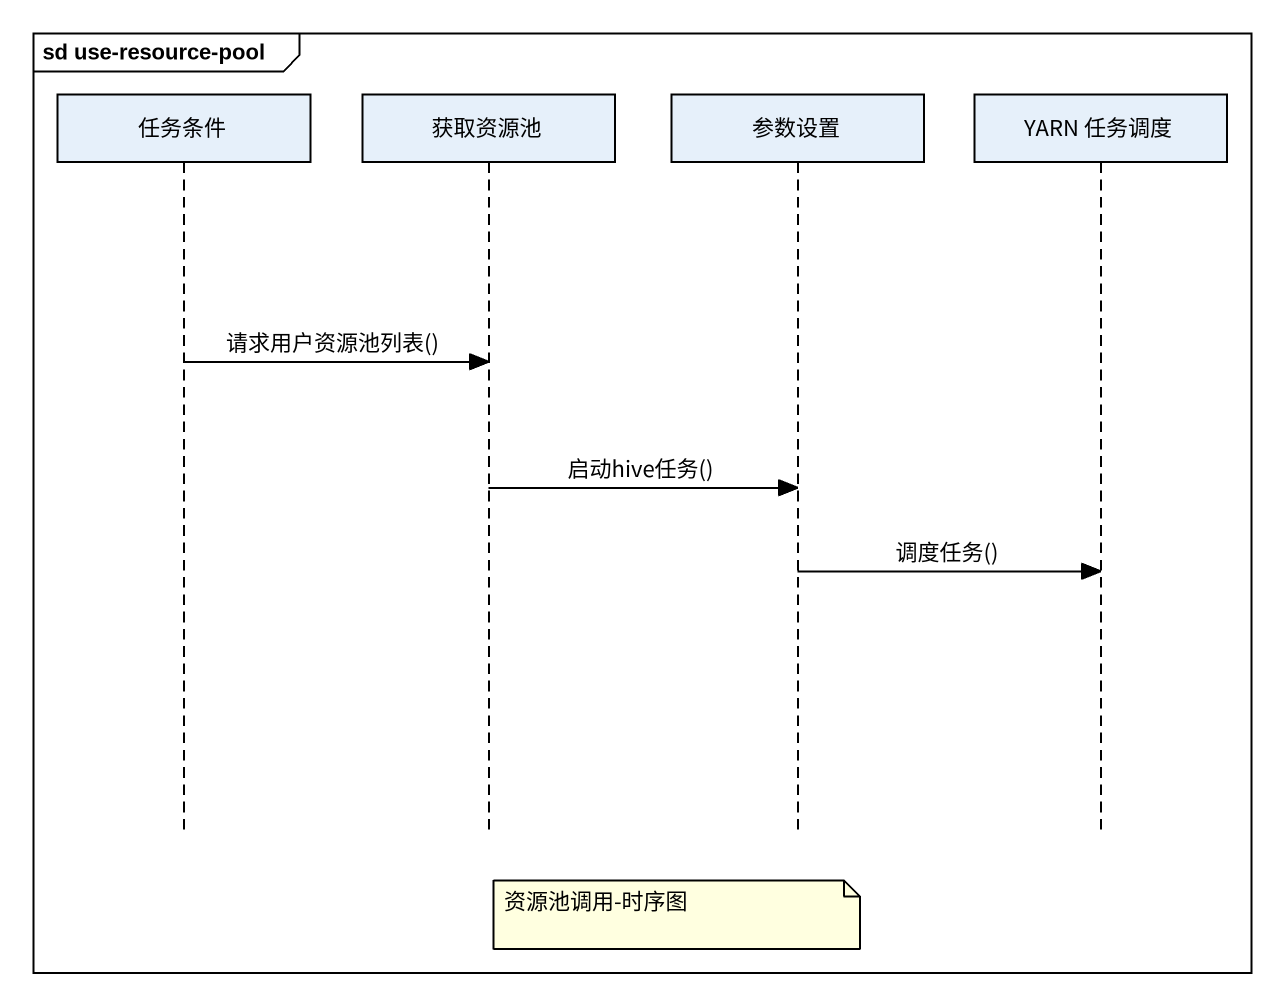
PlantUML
@startuml
mainframe sd use-resource-pool
hide footbox
participant 任务条件
participant 获取资源池
participant 参数设置
participant "YARN 任务调度" as YARN_任务调度

任务条件 -> 获取资源池 : 请求用户资源池列表()
获取资源池 -> 参数设置 : 启动hive任务()
参数设置 -> YARN_任务调度 : 调度任务()
note over 参数设置 : 资源池调用-时序图
@enduml
